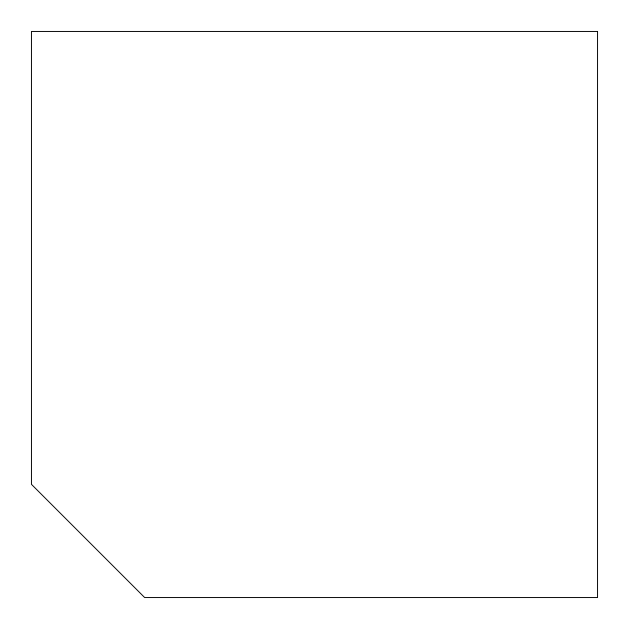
<?xml version="1.0" encoding="UTF-8"?>
<svg xmlns="http://www.w3.org/2000/svg" width="629" height="629" viewBox="0 0 629 629"><rect width="100%" height="100%" fill="white"/><g stroke="black" fill="none" stroke-linecap="round" stroke-linejoin="round"><path stroke-width="0.94" d="M597.55 31.45L31.45 31.45L31.45 484.33L144.67 597.55L597.55 597.55L597.55 31.45"/></g></svg>
